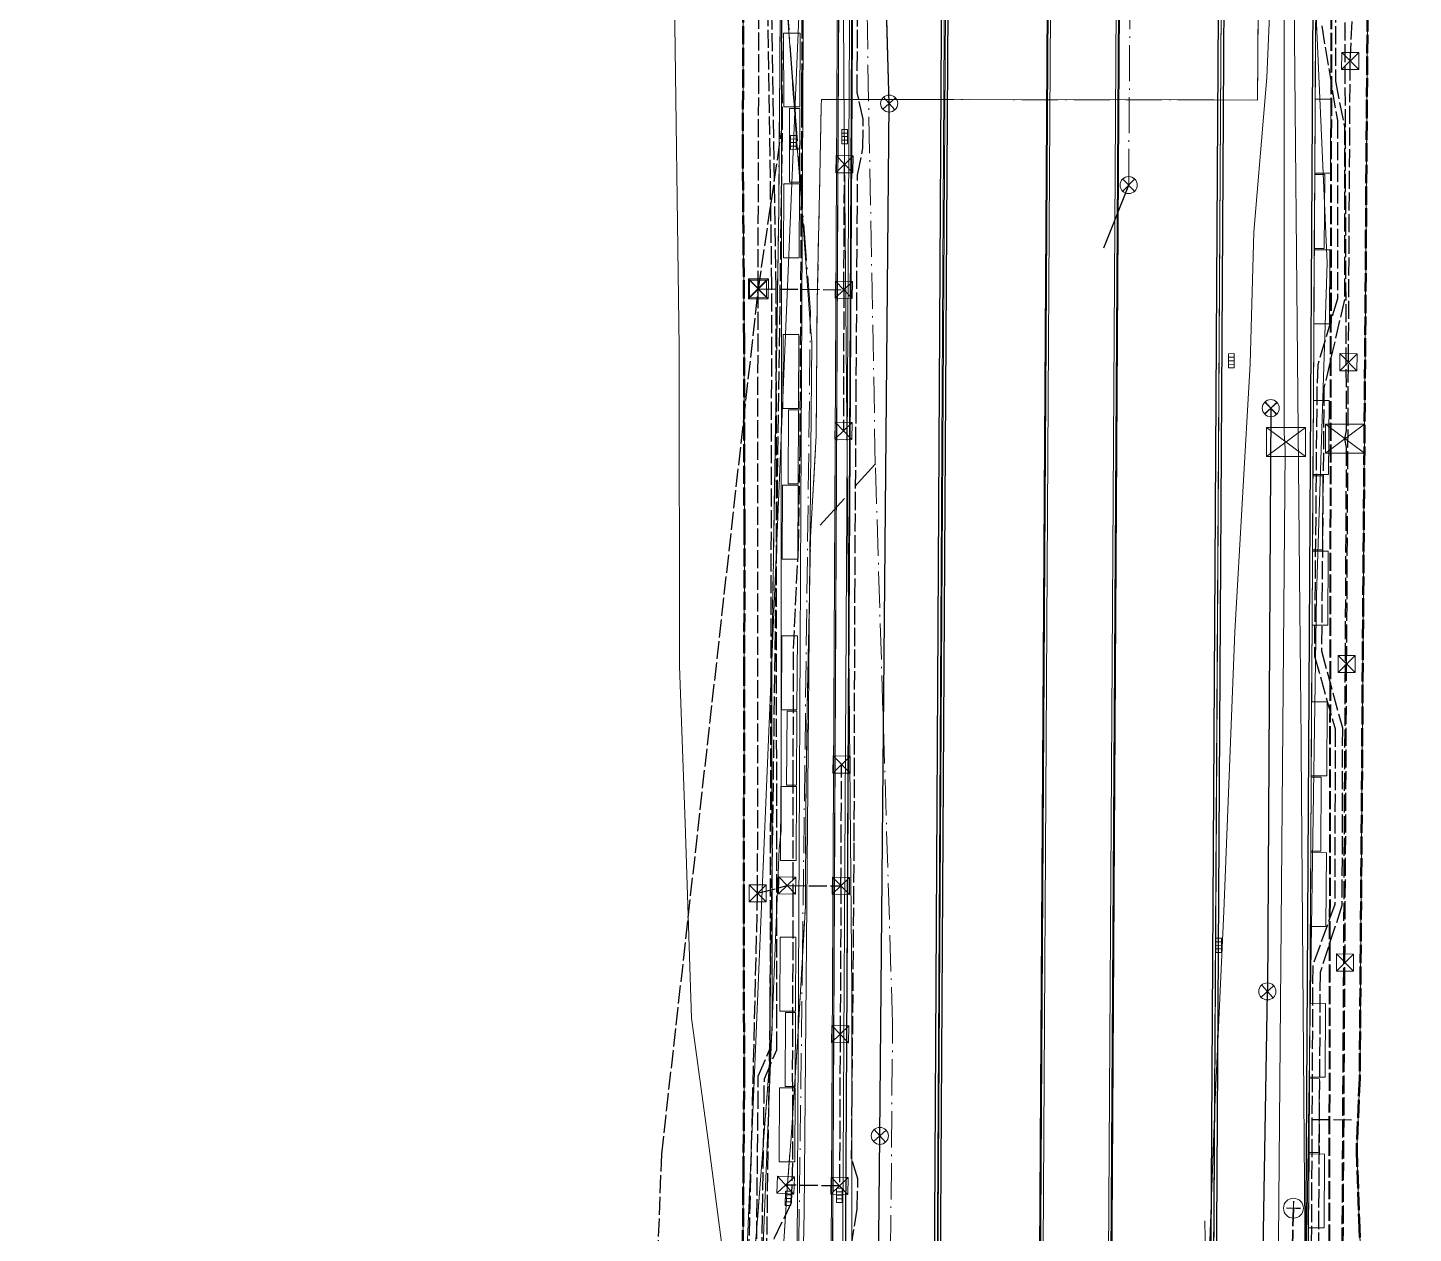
# Model space of a CAD drawing. Header units: metres. Extents: x 105014 to 106600, y 111320 to 118425.
# Drawn here: x 106060 to 106157.5, y 116128.1 to 116212.9 of the extents above; entities that cross this region are included whole.
import ezdxf

# ---------------------------------------------------------------- set-up
doc = ezdxf.new("R2010")
doc.units = ezdxf.units.M
doc.linetypes.add('DASHDOT', pattern=[3.556, 2.54, -0.508, 0, -0.508])
doc.linetypes.add('DASHED', pattern=[1.524, 1.27, -0.254])
for name, color, linetype, lineweight in [('00-BASE-LIMITE', 7, 'DASHED', 50), ('00-BASE-UE', 42, 'DASHED', 25), ('10-PAV-CALZADA-BRT', 12, 'CONTINUOUS', 30), ('10-PAV-CALZADA-MIXTA', 8, 'CONTINUOUS', 30), ('10-PAV-CICLORUTA', 76, 'CONTINUOUS', 18), ('10-PAV-ESTACION-TM', 1, 'CONTINUOUS', 40), ('10-PAV-SARDINEL', 252, 'CONTINUOUS', 13), ('20-EP-ZONA-DURA', 253, 'CONTINUOUS', 13), ('20-EP-ZONA-VERDE', 84, 'CONTINUOUS', 13), ('30-RED-ENEL-NODOS', 11, 'CONTINUOUS', 13), ('30-RED-ENEL-PROY', 1, 'DASHED', 25), ('30-RED-ETB-CAMARA', 151, 'CONTINUOUS', 13), ('30-RED-ETB-EXIST', 145, 'CONTINUOUS', 13), ('30-RED-ETB-PROY', 5, 'DASHED', 25), ('30-RED-MOVISTAR-CAMARA', 141, 'CONTINUOUS', 13), ('30-RED-MOVISTAR-PROY', 4, 'DASHED', 25), ('30-RED-VANTI-EXIST', 52, 'CONTINUOUS', 13), ('30-RED-VANTI-PROY', 2, 'DASHED', 25), ('30-RED-VANTI-RETIRO', 8, 'DASHDOT', 13), ('35-RH-ACUE-MATRIZ-PJ', 150, 'DASHED', 40), ('35-RH-ACUE-MENOR-EXIST', 151, 'CONTINUOUS', 13), ('35-RH-ACUE-MENOR-PROY', 5, 'DASHED', 25), ('35-RH-PLUV-COLECTOR', 96, 'CONTINUOUS', 30), ('35-RH-PLUV-NODOS', 94, 'CONTINUOUS', 13), ('35-RH-PLUV-RETIRO', 8, 'DASHDOT', 13), ('36-RH-SAN-COLECTOR-PROY', 6, 'DASHED', 35), ('36-RH-SAN-POZOS', 216, 'CONTINUOUS', 13), ('60-PREDIAL-LOTE', 42, 'CONTINUOUS', 13)]:
    doc.layers.add(name, color=color, linetype=linetype, lineweight=lineweight)

# ---------------------------------------------------------------- blocks, each defined once
blk = doc.blocks.new('CAM_ETB_T_13')
for p, q in [((-1.375, -1.025), (1.375, 1.025)), ((-1.375, 1.025), (1.375, -1.025))]:
    blk.add_line(p, q)
blk.add_lwpolyline([(-1.375, -1.025), (1.375, -1.025), (1.375, 1.025), (-1.375, 1.025)], close=True)
blk = doc.blocks.new('CAJA_ENEL')
for p, q in [((-0.6, -0.6), (0.6, 0.6)), ((-0.6, 0.6), (0.6, -0.6))]:
    blk.add_line(p, q)
blk.add_lwpolyline([(-0.6, -0.6), (0.6, -0.6), (0.6, 0.6), (-0.6, 0.6)], close=True)
blk = doc.blocks.new('CAM_MOV_CS_276')
for p, q in [((-0.7, -0.7), (0.7, 0.7)), ((-0.7, 0.7), (0.7, -0.7))]:
    blk.add_line(p, q)
blk.add_lwpolyline([(-0.7, -0.7), (0.7, -0.7), (0.7, 0.7), (-0.7, 0.7)], close=True)
blk = doc.blocks.new('POZO_SAN')
for p, q in [((-0.5, 0), (0.5, 0)), ((0, -0.5), (0, 0.5))]:
    blk.add_line(p, q)
blk.add_circle((0, 0), 0.7)
blk = doc.blocks.new('POZO_PLUV')
for p, q in [((-0.42, -0.42), (0.42, 0.42)), ((-0.42, 0.42), (0.42, -0.42))]:
    blk.add_line(p, q)
blk.add_circle((0, 0), 0.6)
blk = doc.blocks.new('SUMIDERO')
for p, q in [((-0.25, -0.2), (-0.25, 0.2)), ((0, -0.2), (0, 0.2)), ((0.25, -0.2), (0.25, 0.2))]:
    blk.add_line(p, q)
blk.add_lwpolyline([(-0.5, -0.2), (0.5, -0.2), (0.5, 0.2), (-0.5, 0.2)], close=True)

msp = doc.modelspace()

# ---------------------------------------------------------------- linework, layer by layer
at = {"layer": '00-BASE-LIMITE'}
for points in [[(106154.3655, 116229.1179), (106153.7019, 116138.9795), (106153.4883, 116134.0007), (106153.6553, 116129.0427), (106154.0813, 116119.0099), (106153.9445, 116114.2991), (106157.3429, 116109.3175), (106157.0297, 116099.0699), (106156.7217, 116088.9849), (106157.1733, 116074.7187), (106157.2783, 116068.9017), (106157.0097, 116048.3165), (106155.2849, 116031.4089), (106154.9143, 116027.6511), (106155.0377, 116026.0231), (106144.8409, 116017.1951), (106143.1509, 116012.0663), (106141.4085, 116007.1649)], [(106110.2907, 116127.0213), (106110.3291, 116132.2269), (106110.3775, 116138.8163), (106110.3803, 116139.1837), (106110.3519, 116150.9365), (106110.3509, 116151.3401), (106110.3923, 116166.8848), (106110.3923, 116166.8949), (106110.3935, 116167.3523), (106110.3959, 116177.2407), (106110.3961, 116177.7325), (106110.3803, 116190.2422), (106110.3797, 116190.7787), (106110.2901, 116203.5108), (106110.2861, 116204.0841), (106110.3317, 116216.741)]]:
    msp.add_lwpolyline(points, dxfattribs=at)
at = {"layer": '00-BASE-UE'}
for points in [[(106154.3655, 116229.1179), (106153.7019, 116138.9795), (106153.4883, 116134.0007), (106153.6553, 116129.0427), (106154.0813, 116119.0099)], [(106110.2907, 116127.0213), (106110.3291, 116132.2269), (106110.3775, 116138.8163), (106110.3803, 116139.1837), (106110.3519, 116150.9365), (106110.3509, 116151.3401), (106110.3923, 116166.8849), (106110.3923, 116166.8949), (106110.3935, 116167.3523), (106110.3959, 116177.2407), (106110.3961, 116177.7325), (106110.3803, 116190.2423), (106110.3797, 116190.7787), (106110.2901, 116203.5109), (106110.2861, 116204.0841), (106110.3317, 116216.7411)]]:
    msp.add_lwpolyline(points, dxfattribs=at)
at = {"layer": '10-PAV-CALZADA-BRT'}
for points in [[(106123.9251, 116078.3809), (106124.6791, 116202.7061), (106125.9611, 116414.0601)], [(106132.9587, 116413.6335), (106131.6791, 116202.6635), (106130.9249, 116078.3381)], [(106136.0307, 116095.7477), (106136.6795, 116202.7235), (106137.3149, 116307.4625)], [(106144.3147, 116307.4201), (106143.6793, 116202.6811), (106143.0305, 116095.7049)]]:
    msp.add_lwpolyline(points, dxfattribs=at)
at = {"layer": '10-PAV-CALZADA-MIXTA'}
for points in [[(106106.0792, 116007.8343), (106106.3145, 116009.7581), (106112.1061, 116032.1974), (106112.943, 116033.2792), (106113.6244, 116034.465), (106114.1376, 116035.7328), (106114.4731, 116037.0587), (106115.9535, 116047.1041), (106116.1809, 116049.2355), (106116.3074, 116050.5608), (106116.4323, 116052.0035), (106116.6539, 116055.0049), (106116.8165, 116057.7713), (106116.9561, 116060.8329), (106117.0501, 116063.5687), (106117.1287, 116066.7131), (106117.1745, 116069.3401), (106117.2135, 116072.6421), (106117.2297, 116074.6263), (106117.2543, 116078.6185), (106119.1497, 116418.0944)], [(106125.3998, 116418.0883), (106123.5043, 116078.5835)], [(106143.3975, 116085.2353), (106144.0865, 116202.7079), (106144.7059, 116308.3091)], [(106150.4305, 116218.6918), (106150.3365, 116202.6713), (106149.6475, 116085.1985)]]:
    msp.add_lwpolyline(points, dxfattribs=at)
at = {"layer": '10-PAV-CICLORUTA'}
for points in [[(106113.8759, 116079.3073), (106114.4857, 116202.7261), (106115.0053, 116307.8813)], [(106117.4053, 116307.8693), (106116.8857, 116202.7421), (106116.2759, 116079.2953)]]:
    msp.add_lwpolyline(points, dxfattribs=at)
at = {"layer": '10-PAV-ESTACION-TM'}
msp.add_lwpolyline([(106136.0275, 116095.2201), (106131.0276, 116095.25), (106131.0568, 116100.0863), (106131.6791, 116202.6635), (106132.345, 116312.4465), (106137.3479, 116312.4161), (106137.3445, 116311.9829), (106137.3379, 116311.0781), (106137.3317, 116310.1735), (106137.3259, 116309.2695), (106137.3203, 116308.3659), (106137.3149, 116307.4625), (106136.6795, 116202.7235), (106136.0634, 116101.1354), (106136.0275, 116095.2201)], close=True, dxfattribs=at)
at = {"layer": '10-PAV-SARDINEL'}
for points in [[(106117.0543, 116078.6197), (106118.9497, 116418.0957)], [(106119.1497, 116418.0944), (106117.2543, 116078.6185)], [(106123.5043, 116078.5835), (106125.3998, 116418.0883)], [(106125.5998, 116418.0874), (106123.7043, 116078.5824)], [(106123.7251, 116078.3821), (106124.4791, 116202.7073), (106125.7611, 116414.0611)], [(106125.9611, 116414.0601), (106124.6791, 116202.7061), (106123.9251, 116078.3809)], [(106143.1975, 116085.2365), (106143.8865, 116202.7091), (106144.5059, 116308.3103)], [(106144.7059, 116308.3091), (106144.0865, 116202.7079), (106143.3975, 116085.2353)], [(106143.0305, 116095.7049), (106143.6793, 116202.6811), (106144.3147, 116307.4201)], [(106144.0914, 116237.641), (106143.8793, 116202.6799), (106143.2305, 116095.7037)], [(106149.6475, 116085.1985), (106150.3365, 116202.6713), (106150.4305, 116218.6918)], [(106150.6305, 116218.6906), (106150.5365, 116202.6701), (106149.8475, 116085.1973)]]:
    msp.add_lwpolyline(points, dxfattribs=at)
for points in [[(106131.8791, 116202.6623), (106131.2274, 116095.2312), (106131.0275, 116095.25), (106131.6791, 116202.6635), (106132.345, 116312.4465), (106132.5451, 116312.4642), (106131.8791, 116202.6623)], [(106136.0307, 116095.7477), (106136.0247, 116094.7805), (106135.8248, 116094.7993), (106135.8307, 116095.7489), (106136.4795, 116202.7247), (106137.1149, 116307.4637), (106137.1203, 116308.3671), (106137.1259, 116309.2708), (106137.1317, 116310.1749), (106137.1379, 116311.0796), (106137.1445, 116311.9845), (106137.1515, 116312.8706), (106137.3517, 116312.8883), (106137.3445, 116311.9829), (106137.3379, 116311.0781), (106137.3317, 116310.1735), (106137.3259, 116309.2695), (106137.3203, 116308.3659), (106137.3149, 116307.4625), (106136.6795, 116202.7235), (106136.0307, 116095.7477)]]:
    msp.add_lwpolyline(points, close=True, dxfattribs=at)
at = {"layer": '20-EP-ZONA-DURA'}
for points in [[(106123.7043, 116078.5824), (106125.5998, 116418.0874)], [(106125.7611, 116414.0611), (106124.4791, 116202.7073), (106123.7251, 116078.3821)], [(106115.0053, 116307.8813), (106114.4857, 116202.7261), (106113.8759, 116079.3073)], [(106116.2759, 116079.2953), (106116.8857, 116202.7421), (106117.4053, 116307.8693)], [(106143.2305, 116095.7037), (106143.8793, 116202.6799), (106144.0912, 116237.6002), (106143.8865, 116202.7091), (106143.1975, 116085.2365)], [(106154.3655, 116229.1179), (106153.7019, 116138.9795), (106153.4883, 116134.0007), (106153.6553, 116129.0427), (106154.0813, 116119.0099)], [(106110.2907, 116127.0213), (106110.3291, 116132.2269), (106110.3775, 116138.8163), (106110.3803, 116139.1837), (106110.3519, 116150.9365), (106110.3509, 116151.3401), (106110.3923, 116166.8848), (106110.3923, 116166.8949), (106110.3935, 116167.3523), (106110.3959, 116177.2407), (106110.3961, 116177.7325), (106110.3803, 116190.2422), (106110.3797, 116190.7787), (106110.2901, 116203.5108), (106110.2861, 116204.0841), (106110.3317, 116216.741)], [(106117.0451, 116214.7649), (106116.9941, 116205.8109), (106116.9288, 116191.2217), (106116.9283, 116191.1161), (106116.6632, 116137.4545), (106116.5157, 116107.5841)], [(106150.0693, 116123.0445), (106150.1011, 116128.4445), (106151.2007, 116128.4381), (106151.2311, 116133.6379), (106150.1315, 116133.6443), (106150.1321, 116133.7443), (106150.8321, 116133.7403), (106150.8627, 116138.9401), (106150.1627, 116138.9443), (106150.1633, 116139.0443), (106151.2627, 116139.0379), (106151.2933, 116144.2377), (106150.1937, 116144.2441), (106150.2253, 116149.6441), (106151.3249, 116149.6377), (106151.3555, 116154.8375), (106150.2559, 116154.8439), (106150.2565, 116154.9451), (106150.9565, 116154.9399), (106150.9869, 116160.1399), (106150.2869, 116160.1439), (106150.2875, 116160.2439), (106151.3871, 116160.2375), (106151.4175, 116165.4373), (106150.3181, 116165.4439), (106150.3497, 116170.8449), (106151.4493, 116170.8373), (106151.4797, 116176.0373), (106150.3803, 116176.0437), (106150.3809, 116176.1437), (106151.0809, 116176.1395), (106151.1113, 116181.3395), (106150.4113, 116181.3435), (106150.4119, 116181.4435), (106151.5115, 116181.4371), (106151.5419, 116186.6371), (106150.4425, 116186.6435), (106150.4741, 116192.0433), (106151.5735, 116192.0369), (106151.6041, 116197.2369), (106150.5047, 116197.2433), (106150.5051, 116197.3433), (106151.2051, 116197.3391), (106151.2357, 116202.5391), (106150.5357, 116202.5433), (106150.5363, 116202.6431), (106151.6357, 116202.6367), (106151.6663, 116207.8367), (106150.5667, 116207.8431), (106150.5985, 116213.2431)]]:
    msp.add_lwpolyline(points, dxfattribs=at)
for points in [[(106114.3083, 116207.2939), (106114.3347, 116212.4939), (106113.1593, 116212.4907), (106113.1737, 116207.2907), (106114.3083, 116207.2939)], [(106114.2821, 116201.9927), (106114.3077, 116207.1939), (106113.5735, 116207.1915), (106113.5815, 116201.9917), (106114.2821, 116201.9927)], [(106114.2559, 116196.6853), (106114.2823, 116201.8927), (106113.1819, 116201.8907), (106113.1563, 116196.6907), (106114.2559, 116196.6853)], [(106114.2291, 116191.2855), (106113.1291, 116191.2909), (106113.1039, 116186.0909), (106114.2035, 116186.0855), (106114.2291, 116191.2855)], [(106114.2029, 116185.9855), (106113.5029, 116185.9891), (106113.4773, 116180.7893), (106114.1773, 116180.7859), (106114.2029, 116185.9855)], [(106114.1767, 116180.6847), (106113.0767, 116180.6909), (106113.0515, 116175.4911), (106114.1511, 116175.4857), (106114.1767, 116180.6847)], [(106114.1243, 116170.0849), (106113.0245, 116170.0911), (106112.9991, 116164.8911), (106114.0987, 116164.8859), (106114.1243, 116170.0849)], [(106114.0981, 116164.7851), (106113.3983, 116164.7895), (106113.3725, 116159.5895), (106114.0725, 116159.5861), (106114.0981, 116164.7851)], [(106114.0721, 116159.4861), (106112.9721, 116159.4913), (106112.9469, 116154.2913), (106114.0463, 116154.2859), (106114.0721, 116159.4861)], [(106113.9939, 116143.6861), (106114.0197, 116148.8937), (106112.9197, 116148.8913), (106112.8945, 116143.6915), (106113.9939, 116143.6861)], [(106113.9935, 116143.5861), (106113.2935, 116143.5897), (106113.2679, 116138.3897), (106113.9677, 116138.3863), (106113.9935, 116143.5861)], [(106113.9673, 116138.2851), (106112.8677, 116138.2915), (106112.8421, 116133.0915), (106113.9415, 116133.0861), (106113.9673, 116138.2851)]]:
    msp.add_lwpolyline(points, close=True, dxfattribs=at)
at = {"layer": '20-EP-ZONA-VERDE'}
for points in [[(106116.3759, 116079.2949), (106116.9857, 116202.7417), (106117.5313, 116313.1685)], [(106118.4313, 116313.1641), (106117.8857, 116202.7373), (106117.2759, 116079.2905)]]:
    msp.add_lwpolyline(points, dxfattribs=at)
for points in [[(106114.3083, 116207.2939), (106113.1737, 116207.2907), (106113.1593, 116212.4907), (106114.3347, 116212.4939), (106114.3083, 116207.2939)], [(106151.6663, 116207.8367), (106151.6357, 116202.6367), (106150.5363, 116202.6431), (106150.5667, 116207.8431), (106151.6663, 116207.8367)], [(106114.2821, 116201.9927), (106113.5815, 116201.9917), (106113.5735, 116207.1915), (106114.3077, 116207.1939), (106114.2821, 116201.9927)], [(106151.2357, 116202.5391), (106151.2051, 116197.3391), (106150.5051, 116197.3433), (106150.5357, 116202.5433), (106151.2357, 116202.5391)], [(106114.2559, 116196.6853), (106113.1563, 116196.6907), (106113.1819, 116201.8907), (106114.2823, 116201.8927), (106114.2559, 116196.6853)], [(106151.6041, 116197.2369), (106151.5735, 116192.0369), (106150.4741, 116192.0433), (106150.5047, 116197.2433), (106151.6041, 116197.2369)], [(106114.2291, 116191.2855), (106114.2035, 116186.0855), (106113.1039, 116186.0909), (106113.1291, 116191.2909), (106114.2291, 116191.2855)], [(106151.5419, 116186.6371), (106151.5115, 116181.4371), (106150.4119, 116181.4435), (106150.4425, 116186.6435), (106151.5419, 116186.6371)], [(106114.2029, 116185.9855), (106114.1773, 116180.7859), (106113.4773, 116180.7893), (106113.5029, 116185.9891), (106114.2029, 116185.9855)], [(106114.1767, 116180.6847), (106114.1511, 116175.4857), (106113.0515, 116175.4911), (106113.0767, 116180.6909), (106114.1767, 116180.6847)], [(106151.1113, 116181.3395), (106151.0809, 116176.1395), (106150.3809, 116176.1437), (106150.4113, 116181.3435), (106151.1113, 116181.3395)], [(106151.4797, 116176.0373), (106151.4493, 116170.8373), (106150.3497, 116170.8449), (106150.3803, 116176.0437), (106151.4797, 116176.0373)], [(106114.1243, 116170.0849), (106114.0987, 116164.8859), (106112.9991, 116164.8911), (106113.0245, 116170.0911), (106114.1243, 116170.0849)], [(106151.4175, 116165.4373), (106151.3871, 116160.2375), (106150.2875, 116160.2439), (106150.3181, 116165.4439), (106151.4175, 116165.4373)], [(106114.0981, 116164.7851), (106114.0725, 116159.5861), (106113.3725, 116159.5895), (106113.3983, 116164.7895), (106114.0981, 116164.7851)], [(106150.9869, 116160.1399), (106150.9565, 116154.9399), (106150.2565, 116154.9451), (106150.2869, 116160.1439), (106150.9869, 116160.1399)], [(106114.0721, 116159.4861), (106114.0463, 116154.2859), (106112.9469, 116154.2913), (106112.9721, 116159.4913), (106114.0721, 116159.4861)], [(106151.3555, 116154.8375), (106151.3249, 116149.6377), (106150.2253, 116149.6441), (106150.2559, 116154.8439), (106151.3555, 116154.8375)], [(106113.9939, 116143.6861), (106112.8945, 116143.6915), (106112.9197, 116148.8913), (106114.0197, 116148.8937), (106113.9939, 116143.6861)], [(106113.9935, 116143.5861), (106113.9677, 116138.3863), (106113.2679, 116138.3897), (106113.2935, 116143.5897), (106113.9935, 116143.5861)], [(106151.2933, 116144.2377), (106151.2627, 116139.0379), (106150.1633, 116139.0443), (106150.1937, 116144.2441), (106151.2933, 116144.2377)], [(106150.8627, 116138.9401), (106150.8321, 116133.7403), (106150.1321, 116133.7443), (106150.1627, 116138.9443), (106150.8627, 116138.9401)], [(106113.9673, 116138.2851), (106113.9415, 116133.0861), (106112.8421, 116133.0915), (106112.8677, 116138.2915), (106113.9673, 116138.2851)], [(106151.2311, 116133.6379), (106151.2007, 116128.4381), (106150.1011, 116128.4445), (106150.1315, 116133.6443), (106151.2311, 116133.6379)]]:
    msp.add_lwpolyline(points, close=True, dxfattribs=at)
at = {"layer": '30-RED-ENEL-PROY'}
for points in [[(106111.3595, 116194.5009), (106111.5037, 116236.3613)], [(106153.0309, 116210.5227), (106154.0077, 116230.8695)], [(106152.9065, 116189.3347), (106153.0309, 116210.5227)], [(106117.3933, 116194.4311), (106117.4451, 116203.2577)], [(106111.3307, 116151.9849), (106111.3595, 116194.5009)], [(106111.3595, 116194.5009), (106117.3933, 116194.4311)], [(106117.3933, 116194.4311), (106117.3643, 116184.5035)], [(106152.7813, 116168.1041), (106152.9065, 116189.3347)], [(106152.6607, 116147.1069), (106152.7813, 116168.1041)], [(106117.1953, 116152.4989), (106117.2417, 116161.0291)], [(106111.3307, 116151.9849), (106113.4065, 116152.5241)], [(106113.4065, 116152.5241), (106117.1953, 116152.4989)], [(106117.1953, 116152.4989), (106117.1359, 116142.0637)], [(106110.3103, 116109.6291), (106111.3307, 116151.9849)], [(106152.5327, 116125.7075), (106152.6607, 116147.1069)], [(106117.1359, 116142.0637), (106117.0937, 116131.3953)], [(106117.0937, 116131.3953), (106113.2957, 116131.4523)]]:
    msp.add_lwpolyline(points, dxfattribs=at)
at = {"layer": '30-RED-ETB-EXIST'}
for points in [[(106111.337, 116117.971), (106112.846, 116155.106), (106112.987, 116156.368), (106113, 116213.233), (106113.054, 116215.434), (106112.369, 116274.08), (106112.508, 116275.343), (106112.907, 116336.238), (106111.037, 116337.327)], [(106148.515, 116183.721), (106148.419, 116183.717), (106148.394, 116184.321), (106148.373, 116224.902), (106147.843, 116224.902)], [(106147.821, 116109.722), (106147.85, 116110.891), (106148.443, 116183.125), (106148.419, 116183.717), (106148.515, 116183.721)]]:
    msp.add_lwpolyline(points, dxfattribs=at)
at = {"layer": '30-RED-ETB-PROY'}
for points in [[(106152.658, 116183.959), (106152.77, 116184.528), (106152.593, 116234.417), (106152.557, 116235.015)], [(106152.295, 116105.201), (106152.344, 116105.849), (106152.775, 116183.329), (106152.658, 116183.959)]]:
    msp.add_lwpolyline(points, dxfattribs=at)
at = {"layer": '30-RED-MOVISTAR-PROY'}
for points in [[(106113.0852, 116206.0403), (106112.1994, 116330.8603)], [(106107.7523, 116029.9667), (106111.0121, 116057.8853), (106113.0852, 116206.0403)], [(106111.3849, 116194.5017), (106113.0852, 116206.0403)], [(106101.0052, 116039.5129), (106104.5849, 116133.6271), (106111.3849, 116194.5017)]]:
    msp.add_lwpolyline(points, dxfattribs=at)
at = {"layer": '30-RED-VANTI-EXIST'}
for points in [[(106110.1555, 116117.1988), (106109.5899, 116121.3043), (106107.8433, 116134.6225), (106106.6781, 116143.1921), (106106.2205, 116156.9031), (106105.8251, 116167.9633), (106105.8165, 116190.3763), (106105.4635, 116216.6087), (106104.9805, 116231.9573), (106102.3827, 116238.7765), (106098.2463, 116243.8735), (106094.1191, 116246.5751), (106089.9185, 116248.5615), (106081.1771, 116249.6573), (106066.7021, 116251.4073), (106059.9645, 116252.0813)], [(106113.2456, 116241.4598), (106112.9751, 116219.8261), (106113.7751, 116209.0729)], [(106113.0367, 116233.5895), (106112.9073, 116213.5411), (106112.8111, 116200.1485), (106112.3255, 116167.8619), (106112.3639, 116142.4469), (106111.2531, 116128.1765), (106110.3795, 116119.3053), (106110.1555, 116117.1988)], [(106146.5085, 116207.8515), (106146.6043, 116219.9913)], [(106113.7751, 116209.0729), (106113.7864, 116208.9202)], [(106113.7864, 116208.9202), (106113.8618, 116207.907)], [(106113.8618, 116207.907), (106113.8723, 116207.7656)], [(106115.811, 116207.3449), (106115.8211, 116207.8213), (106115.9331, 116207.8207)], [(106115.9331, 116207.8207), (106116.5918, 116207.8203)], [(106116.5918, 116207.8203), (106118.4474, 116207.8178)], [(106118.4474, 116207.8178), (106122.6071, 116207.8123)], [(106122.6071, 116207.8123), (106143.4548, 116207.7846)], [(106146.5079, 116207.7805), (106146.5085, 116207.8515)], [(106113.8723, 116207.7656), (106113.9477, 116206.7524)], [(106114.9813, 116172.9885), (106115.0613, 116177.0399), (106115.4415, 116184.1593), (106115.5269, 116193.6595), (106115.7049, 116202.3663), (106115.811, 116207.3449)], [(106143.4548, 116207.7846), (106146.5079, 116207.7805)], [(106113.9477, 116206.7524), (106113.9591, 116206.5995)], [(106113.9591, 116206.5995), (106114.4057, 116200.5956)], [(106114.4057, 116200.5956), (106115.0373, 116192.1062)], [(106115.0373, 116192.1062), (106115.1381, 116190.7507), (106114.9813, 116172.9885)], [(106114.9813, 116172.9885), (106114.5977, 116129.5549), (106113.8075, 116090.4349), (106111.7893, 116072.4021)], [(106114.4832, 116147.4822), (106114.6885, 116151.0657), (106114.7205, 116157.7251), (106114.8257, 116165.1103), (106114.9813, 116172.9885)], [(106113.7983, 116136.5332), (106114.1841, 116142.2617), (106114.4832, 116147.4822)], [(106113.2818, 116129.3214), (106113.3997, 116131.1847), (106113.6811, 116134.7925), (106113.7983, 116136.5332)], [(106111.9418, 116110.2451), (106112.4437, 116117.0063), (106112.8887, 116123.1073), (106113.2818, 116129.3214)]]:
    msp.add_lwpolyline(points, dxfattribs=at)
at = {"layer": '30-RED-VANTI-PROY'}
for points in [[(106118.3459, 116209.9123), (106118.4447, 116225.1871), (106118.5405, 116240.4123), (106118.9251, 116241.9457), (106118.9889, 116244.3101), (106118.5293, 116245.6097), (106118.5276, 116249.0693)], [(106114.4489, 116209.0676), (106114.4773, 116214.6237), (106114.5661, 116231.5333), (106114.6441, 116245.1439), (106114.2707, 116245.1375), (106114.2738, 116245.95)], [(106118.4474, 116207.8178), (106118.3355, 116208.3037), (106118.3459, 116209.9123)], [(106114.443, 116207.9022), (106114.4482, 116208.915)], [(106114.4482, 116208.915), (106114.4489, 116209.0676)], [(106114.4423, 116207.7612), (106114.443, 116207.9022)], [(106118.6836, 116204.1219), (106118.7407, 116204.4089), (106118.7649, 116206.4393), (106118.4474, 116207.8178)], [(106114.4371, 116206.7485), (106114.4423, 116207.7612)], [(106114.4092, 116201.2693), (106114.4363, 116206.5958)], [(106114.4363, 116206.5958), (106114.4371, 116206.7485)], [(106117.9805, 116137.4937), (106118.1313, 116155.6583), (106118.1753, 116172.8455), (106118.2657, 116186.8733), (106118.3595, 116202.4925), (106118.6836, 116204.1219)], [(106114.4057, 116200.5956), (106114.4092, 116201.2693)], [(106113.7983, 116136.5332), (106113.7953, 116139.6477), (106113.8371, 116151.3749), (106113.8357, 116160.0693), (106113.8573, 116169.2005), (106114.1985, 116176.3091), (106114.3203, 116182.9467), (106114.3951, 116198.5087), (106114.4057, 116200.5956)], [(106118.3914, 116131.8859), (106118.3917, 116131.8961), (106117.9457, 116133.3041), (106117.9805, 116137.4937)], [(106113.2818, 116129.3214), (106113.7241, 116130.2287), (106113.8015, 116133.2461), (106113.7983, 116136.5332)], [(106117.8912, 116114.1417), (106117.9073, 116119.4089), (106117.9129, 116127.0677), (106118.3309, 116129.7639), (106118.3914, 116131.8859)], [(106111.9418, 116110.2451), (106111.9055, 116113.0555), (106111.9861, 116116.5949), (106112.2487, 116121.2627), (106112.4061, 116124.6043), (106112.5081, 116127.7341), (106113.2818, 116129.3214)]]:
    msp.add_lwpolyline(points, dxfattribs=at)
at = {"layer": '30-RED-VANTI-RETIRO'}
for points in [[(106113.8185, 116209.0726), (106113.0595, 116219.0991), (106113.2456, 116241.4598)], [(106113.0367, 116233.5895), (106112.9073, 116213.5411), (106112.8111, 116200.1485), (106112.3255, 116167.8619), (106112.3639, 116142.4469), (106111.2531, 116128.1765), (106110.3795, 116119.3053), (106110.1555, 116117.1988)], [(106146.5085, 116207.8515), (106146.6043, 116219.9913)], [(106113.83, 116208.9198), (106113.8185, 116209.0726)], [(106113.9067, 116207.9066), (106113.83, 116208.9198)], [(106113.9174, 116207.7652), (106113.9067, 116207.9066)], [(106115.811, 116207.3449), (106115.8211, 116207.8213), (106115.9331, 116207.8207)], [(106115.9331, 116207.8207), (106116.5918, 116207.8203)], [(106116.5918, 116207.8203), (106118.4474, 116207.8178)], [(106118.4474, 116207.8178), (106122.6071, 116207.8123)], [(106122.6071, 116207.8123), (106143.4548, 116207.7846)], [(106146.5079, 116207.7805), (106146.5085, 116207.8515)], [(106113.9941, 116206.752), (106113.9174, 116207.7652)], [(106114.9813, 116172.9885), (106115.0613, 116177.0399), (106115.4415, 116184.1593), (106115.5269, 116193.6595), (106115.7049, 116202.3663), (106115.811, 116207.3449)], [(106143.4548, 116207.7846), (106146.5079, 116207.7805)], [(106114.0057, 116206.5991), (106113.9941, 116206.752)], [(106114.4092, 116201.2693), (106114.0057, 116206.5991)], [(106115.0373, 116192.1062), (106115.0465, 116192.8495), (106114.4092, 116201.2693)], [(106114.4832, 116147.4822), (106115.0373, 116192.1062)], [(106114.4832, 116147.4822), (106114.6885, 116151.0657), (106114.7205, 116157.7251), (106114.8257, 116165.1103), (106114.9813, 116172.9885)], [(106111.7896, 116072.4243), (106113.7777, 116090.6691), (106114.4832, 116147.4822)], [(106113.7983, 116136.5332), (106114.1841, 116142.2617), (106114.4832, 116147.4822)], [(106113.2818, 116129.3214), (106113.3997, 116131.1847), (106113.6811, 116134.7925), (106113.7983, 116136.5332)], [(106111.9418, 116110.2451), (106112.4437, 116117.0063), (106112.8887, 116123.1073), (106113.2818, 116129.3214)]]:
    msp.add_lwpolyline(points, dxfattribs=at)
at = {"layer": '35-RH-ACUE-MATRIZ-PJ'}
msp.add_lwpolyline([(106149.9733, 116045.1078), (106151.4298, 116045.1136), (106151.7613, 116241.0174), (106149.0656, 116242.6969)], dxfattribs=at)
at = {"layer": '35-RH-ACUE-MENOR-EXIST'}
for points in [[(106150.5, 116332.35), (106150.14, 116318.2), (106150.09, 116316.36), (106149.21, 116281.69), (106150.3, 116221.11), (106151.4, 116196.3), (106150.67, 116172.94), (106149.94, 116124.77), (106151.4, 116078.06), (106149.21, 116035), (106145.19, 116011.65), (106138.26, 115994.13), (106126.21, 115971.87), (106118.91, 115957.64), (106109.79, 115937.2), (106106.5, 115911.66), (106102.51, 115884.52), (106100.5346, 115872.3744), (106099.41, 115865.46), (106097.31, 115828.21), (106095.13, 115790.53)], [(106117.71, 116239.7), (106117.47, 116220.39), (106115.0361, 116216.6973), (106114.3054, 116215.3542), (106106.97, 116041.02)], [(106117.3177, 116224.9041), (106117.3908, 116209.1697), (106117.9649, 116145.1093), (106117.9257, 116107.7867), (106117.9173, 116062.0411), (106117.9165, 116062.0407)], [(106134.9498, 116004.6124), (106135.2069, 116011.0642), (106135.2583, 116018.572), (106135.6186, 116023.5087), (106137.5781, 116033.1577), (106139.8425, 116047.9162), (106143.6036, 116072.5795), (106144.2778, 116076.784), (106144.2264, 116079.7666), (106143.8661, 116101.7758), (106143.1482, 116127.5242), (106143.5099, 116136.9634), (106144.1275, 116150.6935), (106144.9009, 116170.3728), (106145.982, 116189.2279), (106146.2393, 116198.4841), (106147.167, 116209.3627), (106147.6817, 116221.4472)]]:
    msp.add_lwpolyline(points, dxfattribs=at)
at = {"layer": '35-RH-ACUE-MENOR-PROY'}
for points in [[(106152.9325, 116240.3209), (106151.9865, 116238.8819), (106151.9865, 116209.1082), (106152.6274, 116205.8859), (106152.6253, 116193.7479), (106151.1844, 116187.5309), (106151.0065, 116169.026), (106152.477, 116163.6182), (106152.4483, 116151.1172), (106150.9093, 116146.3972), (106150.7872, 116126.195), (106153.9991, 116115.5581), (106153.6927, 116065.5326)], [(106088.2237, 116029.9771), (106087.1534, 116030.13), (106087.6153, 116033.2557), (106102.3606, 116030.8881), (106107.9864, 116033.8162), (106108.8939, 116039.6083), (106109.2022, 116041.5758), (106110.9552, 116052.7639), (106111.0003, 116056.653), (106111.4706, 116097.1523), (106111.6457, 116112.2371), (106111.6693, 116114.2725), (106112.3183, 116115.6114), (106112.4591, 116118.0282), (106111.5332, 116120.4226), (106111.8075, 116138.9224), (106112.6746, 116140.9795), (106112.6744, 116142.9014), (106112.6735, 116158.4216), (106112.6402, 116194.4535), (106112.3332, 116214.4691)], [(106108.8939, 116039.6083), (106108.3008, 116039.6992), (106106.4265, 116039.9949), (106107.8156, 116048.1493), (106110.6831, 116053.1087), (106110.7208, 116056.6864), (106111.1475, 116097.1565), (106111.3015, 116112.2963), (106111.3277, 116114.7603), (106111.8106, 116115.8432), (106111.9441, 116117.9936), (106111.1873, 116120.0506), (106111.3793, 116139.1151), (106112.2127, 116141.0901), (106112.3349, 116194.6951), (106112.0512, 116214.3716)], [(106151.0254, 116212.9928), (106152.1275, 116206.3383), (106152.1253, 116193.8051), (106150.742, 116189.1417), (106150.685, 116187.5905), (106150.5095, 116168.669), (106151.9769, 116163.552), (106151.9416, 116151.1952), (106150.3903, 116146.8796), (106150.2868, 116126.1224), (106153.4968, 116115.4919), (106153.2355, 116072.5285), (106150.8693, 116065.0085), (106150.7642, 116054.7697), (106149.901, 116050.5404), (106145.9956, 116031.4053), (106144.9519, 116026.2915), (106143.6468, 116019.898), (106138.6325, 116006.738)], [(106150.3364, 116136.0765), (106153.3631, 116136.0409)]]:
    msp.add_lwpolyline(points, dxfattribs=at)
at = {"layer": '35-RH-PLUV-COLECTOR'}
for points in [[(106120.5866, 116207.5295), (106119.3577, 116250.8707)], [(106120.5866, 116207.5295), (106119.3614, 116251.3671)], [(106119.9298, 116134.9166), (106120.5866, 116207.5295)], [(106119.9298, 116134.9166), (106120.5866, 116207.5295)], [(106135.7042, 116197.3836), (106137.4407, 116201.7963)], [(106147.4391, 116186.1047), (106147.1988, 116145.08)], [(106147.4391, 116186.1047), (106147.1988, 116145.08)], [(106146.5007, 116102.8957), (106147.1988, 116145.08)], [(106146.5007, 116102.8957), (106147.1988, 116145.08)], [(106119.6935, 116111.2422), (106119.9298, 116134.9166)], [(106119.6935, 116111.2422), (106119.9298, 116134.9166)]]:
    msp.add_lwpolyline(points, dxfattribs=at)
at = {"layer": '35-RH-PLUV-RETIRO'}
for points in [[(106137.4407, 116201.7963), (106137.7719, 116249.2938)], [(106119.6113, 116182.117), (106118.6285, 116235.6411)], [(106115.7387, 116177.8671), (106119.5809, 116182.1475)], [(106120.556, 116112.173), (106120.8276, 116142.8349), (106119.6113, 116182.117)], [(106142.7894, 116128.9461), (106144.4868, 116048.56)]]:
    msp.add_lwpolyline(points, dxfattribs=at)
at = {"layer": '36-RH-SAN-COLECTOR-PROY'}
msp.add_lwpolyline([(106149.0361, 116129.8303), (106146.93, 116050.11)], dxfattribs=at)
at = {"layer": '60-PREDIAL-LOTE'}
msp.add_lwpolyline([(106157.3525, 116109.3207), (106157.4698, 116105.8862), (106156.301, 116106.078), (106151.5079, 116106.8643), (106150.5183, 116107.0266), (106150.0003, 116107.1116), (106149.5747, 116162.0206), (106149.57, 116162.742), (106149.4899, 116171.9315), (106148.9392, 116229.7868), (106149.7129, 116229.6698), (106153.2576, 116229.1339), (106154.3739, 116228.9651), (106154.3734, 116228.8938), (106153.7116, 116138.9827), (106153.4979, 116134.0039), (106153.6649, 116129.046), (106153.7813, 116126.3026), (106154.0031, 116121.0815), (106154.0908, 116119.0131), (106153.9542, 116114.3022), (106157.3525, 116109.3207)], close=True, dxfattribs=at)

# ---------------------------------------------------------------- block references
at = {"layer": '30-RED-ENEL-NODOS'}
for p, rotation in [((106153.0309, 116210.5226), 89.6), ((106117.4451, 116203.2576), 89), ((106111.3594, 116194.5008), 89.6), ((106117.3933, 116194.4311), 89), ((106152.9065, 116189.3346), 89.6), ((106117.3643, 116184.5034), 89), ((106152.7812, 116168.1041), 89.6), ((106117.2416, 116161.0291), 89), ((106111.3307, 116151.9848), 90.2), ((106113.4064, 116152.5241), 89), ((106117.1952, 116152.4989), 89), ((106152.6607, 116147.1069), 89.6), ((106117.1359, 116142.0637), 89), ((106113.2957, 116131.4524), 87.6), ((106117.0936, 116131.3953), 89)]:
    msp.add_blockref('CAJA_ENEL', p, dxfattribs=dict(at, rotation=rotation))
at = {"layer": '30-RED-ETB-CAMARA'}
for p in [(106148.515, 116183.721), (106152.658, 116183.959)]:
    msp.add_blockref('CAM_ETB_T_13', p, dxfattribs=at)
at = {"layer": '30-RED-MOVISTAR-CAMARA', "rotation": 89.7}
msp.add_blockref('CAM_MOV_CS_276', (106111.3848, 116194.5016), dxfattribs=at)
at = {"layer": '35-RH-PLUV-NODOS'}
for name, p, rotation in [('POZO_PLUV', (106120.5866, 116207.5295), 267), ('POZO_PLUV', (106120.5866, 116207.5295), 267), ('SUMIDERO', (106113.8424, 116204.7886), 269.6), ('SUMIDERO', (106113.8424, 116204.7886), 269.6), ('SUMIDERO', (106113.8424, 116204.7886), 269.6), ('SUMIDERO', (106117.452, 116205.2038), 269.6), ('SUMIDERO', (106117.452, 116205.2038), 269.6), ('SUMIDERO', (106117.452, 116205.2038), 269.6), ('SUMIDERO', (106144.6633, 116189.4383), 90.2), ('SUMIDERO', (106144.6633, 116189.4383), 90.2), ('SUMIDERO', (106144.6633, 116189.4383), 90.2), ('POZO_PLUV', (106147.4391, 116186.1047), 267), ('POZO_PLUV', (106147.4391, 116186.1047), 267), ('POZO_PLUV', (106147.4391, 116186.1047), 179.7), ('POZO_PLUV', (106147.4391, 116186.1047), 179.7), ('SUMIDERO', (106143.7678, 116148.3193), 269.7), ('SUMIDERO', (106143.7678, 116148.3193), 269.7), ('SUMIDERO', (106143.7678, 116148.3193), 269.7), ('POZO_PLUV', (106147.1988, 116145.08), 267), ('POZO_PLUV', (106147.1988, 116145.08), 267), ('POZO_PLUV', (106119.9298, 116134.9166), 267), ('POZO_PLUV', (106119.9298, 116134.9166), 267), ('SUMIDERO', (106113.4749, 116130.5198), 269.2), ('SUMIDERO', (106113.4749, 116130.5198), 269.2), ('SUMIDERO', (106113.4749, 116130.5198), 269.2), ('SUMIDERO', (106117.076, 116130.7333), 269.2), ('SUMIDERO', (106117.076, 116130.7333), 269.2), ('SUMIDERO', (106117.076, 116130.7333), 269.2)]:
    msp.add_blockref(name, p, dxfattribs=dict(at, rotation=rotation))
msp.add_blockref('POZO_PLUV', (106137.4407, 116201.7963), dxfattribs=at)
at = {"layer": '36-RH-SAN-POZOS'}
for rotation in [266, 178.9, 178.9, 178.9, 178.9]:
    msp.add_blockref('POZO_SAN', (106149.0361, 116129.8303), dxfattribs=dict(at, rotation=rotation))

doc.saveas('drawing.dxf')
